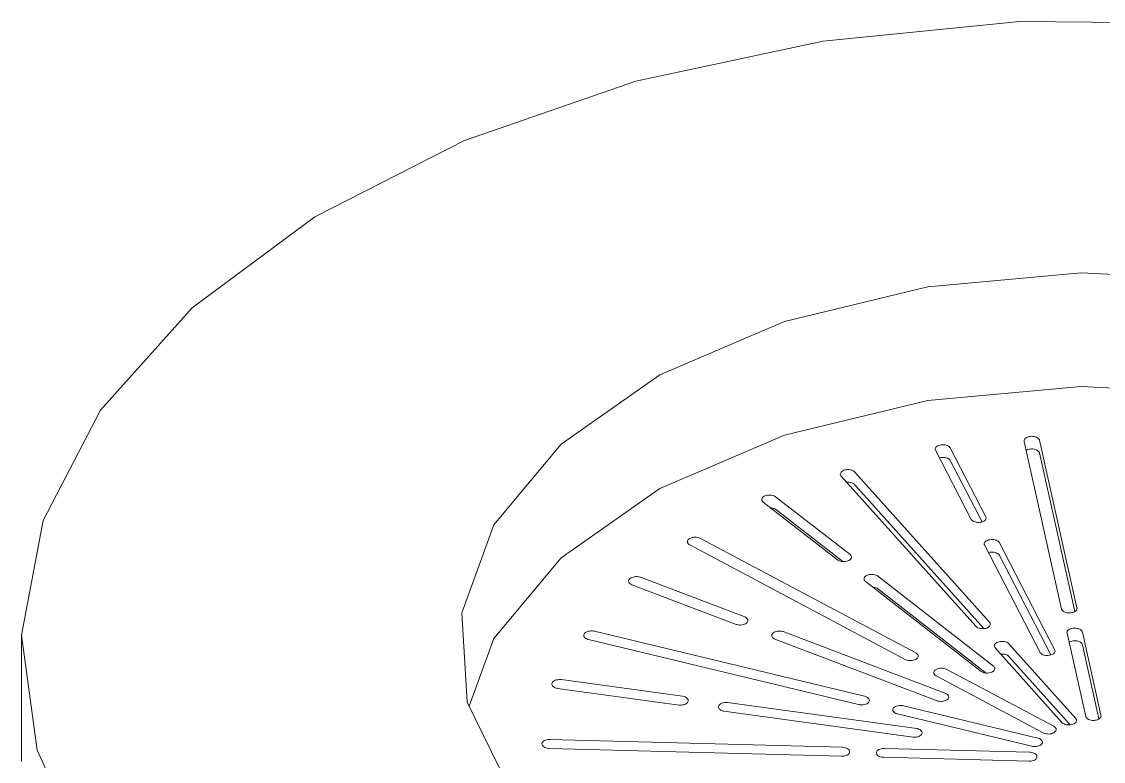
# Model space of a CAD drawing. Header units: millimetres. Extents: x 12228 to 15818, y 15837 to 21284.
# Drawn here: x 14093.1 to 14350.3, y 17777.3 to 17953.1 of the extents above; entities that cross this region are included whole.
import ezdxf

# ---------------------------------------------------------------- set-up
doc = ezdxf.new("R2010")
doc.units = ezdxf.units.MM
doc.header["$LTSCALE"] = 3
doc.layers.add('Elementy modelu - Kształty', color=7, linetype='Continuous')
doc.layers.add('Elementy modelu - Kształty_Nr_pióra__1', color=7, linetype='Continuous', lineweight=13)

# ---------------------------------------------------------------- blocks, each defined once
blk = doc.blocks.new('ElemPrzekroju_3')
at = {"layer": 'Elementy modelu - Kształty_Nr_pióra__1', "linetype": 'Continuous'}
for p, q in [((25947.2, 117.27), (25900.42, 112.64)), ((25994.65, 116.85), (25947.2, 117.27)), ((25900.42, 112.64), (25855.91, 103.13)), ((25855.91, 103.13), (25815.18, 89.06)), ((25815.18, 89.06), (25779.62, 70.91)), ((25779.62, 70.91), (25750.45, 49.3)), ((25925.29, 54.26), (25961.75, 57.56)), ((25961.75, 57.56), (25998.52, 55.72)), ((25891.25, 46.02), (25925.29, 54.26)), ((25750.45, 49.3), (25728.65, 24.96)), ((25861.62, 33.31), (25891.25, 46.02)), ((25838.12, 16.88), (25861.62, 33.31)), ((25925.29, 27.26), (25961.75, 30.56)), ((25961.75, 30.56), (25977.3, 29.78)), ((25891.25, 19.02), (25925.29, 27.26)), ((25728.65, 24.96), (25714.97, -1.28)), ((25861.62, 6.31), (25891.25, 19.02)), ((25948.39, 18.17), (25948.27, 17.99)), ((25948.56, 18.32), (25948.39, 18.17)), ((25948.78, 18.46), (25948.56, 18.32)), ((25949.04, 18.57), (25948.78, 18.46)), ((25949.32, 18.66), (25949.04, 18.57)), ((25949.63, 18.71), (25949.32, 18.66)), ((25949.95, 18.74), (25949.63, 18.71)), ((25950.27, 18.73), (25949.95, 18.74)), ((25950.58, 18.69), (25950.27, 18.73)), ((25950.88, 18.61), (25950.58, 18.69)), ((25951.15, 18.51), (25950.88, 18.61)), ((25951.39, 18.39), (25951.15, 18.51)), ((25951.58, 18.24), (25951.39, 18.39)), ((25951.73, 18.08), (25951.58, 18.24)), ((25951.83, 17.9), (25951.73, 18.08)), ((25822.11, -2.31), (25838.12, 16.88)), ((25927.06, 15.79), (25927.05, 15.61)), ((25927.05, 15.61), (25927.11, 15.42)), ((25927.12, 15.98), (25927.06, 15.79)), ((25927.23, 16.15), (25927.12, 15.98)), ((25927.4, 16.31), (25927.23, 16.15)), ((25927.61, 16.45), (25927.4, 16.31)), ((25927.86, 16.56), (25927.61, 16.45)), ((25928.14, 16.65), (25927.86, 16.56)), ((25928.44, 16.72), (25928.14, 16.65)), ((25928.76, 16.74), (25928.44, 16.72)), ((25929.08, 16.74), (25928.76, 16.74)), ((25929.4, 16.71), (25929.08, 16.74)), ((25929.7, 16.64), (25929.4, 16.71)), ((25929.97, 16.54), (25929.7, 16.64)), ((25930.22, 16.42), (25929.97, 16.54)), ((25930.42, 16.28), (25930.22, 16.42)), ((25930.58, 16.12), (25930.42, 16.28)), ((25930.63, 16.03), (25930.58, 16.12)), ((25939.13, -0.39), (25930.63, 16.03)), ((25948.2, 17.81), (25948.18, 17.63)), ((25948.18, 17.63), (25948.2, 17.54)), ((25948.27, 17.99), (25948.2, 17.81)), ((25948.2, 17.54), (25957.12, -22.3)), ((25948.78, 15.46), (25948.68, 15.4)), ((25949.04, 15.57), (25948.78, 15.46)), ((25949.32, 15.66), (25949.04, 15.57)), ((25949.63, 15.71), (25949.32, 15.66)), ((25949.95, 15.74), (25949.63, 15.71)), ((25950.27, 15.73), (25949.95, 15.74)), ((25950.58, 15.69), (25950.27, 15.73)), ((25950.88, 15.61), (25950.58, 15.69)), ((25951.15, 15.51), (25950.88, 15.61)), ((25951.39, 15.39), (25951.15, 15.51)), ((25951.85, 17.81), (25951.83, 17.9)), ((25960.77, -22.02), (25951.85, 17.81)), ((25927.11, 15.42), (25935.61, -1)), ((25928.14, 13.65), (25928.04, 13.62)), ((25928.44, 13.72), (25928.14, 13.65)), ((25928.76, 13.74), (25928.44, 13.72)), ((25929.08, 13.74), (25928.76, 13.74)), ((25929.4, 13.71), (25929.08, 13.74)), ((25929.7, 13.64), (25929.4, 13.71)), ((25929.97, 13.54), (25929.7, 13.64)), ((25930.22, 13.42), (25929.97, 13.54)), ((25930.42, 13.28), (25930.22, 13.42)), ((25930.58, 13.12), (25930.42, 13.28)), ((25930.63, 13.03), (25930.58, 13.12)), ((25938.2, -1.6), (25930.63, 13.03)), ((25951.58, 15.24), (25951.39, 15.39)), ((25951.73, 15.08), (25951.58, 15.24)), ((25951.83, 14.9), (25951.73, 15.08)), ((25951.85, 14.81), (25951.83, 14.9)), ((25960.29, -22.88), (25951.85, 14.81)), ((25904.89, 10.41), (25904.72, 10.25)), ((25905.11, 10.55), (25904.89, 10.41)), ((25905.37, 10.66), (25905.11, 10.55)), ((25905.65, 10.75), (25905.37, 10.66)), ((25905.96, 10.8), (25905.65, 10.75)), ((25906.28, 10.82), (25905.96, 10.8)), ((25906.6, 10.82), (25906.28, 10.82)), ((25906.91, 10.78), (25906.6, 10.82)), ((25907.21, 10.7), (25906.91, 10.78)), ((25907.48, 10.6), (25907.21, 10.7)), ((25907.72, 10.48), (25907.48, 10.6)), ((25907.91, 10.33), (25907.72, 10.48)), ((25907.99, 10.25), (25907.91, 10.33)), ((25904.53, 9.9), (25904.51, 9.72)), ((25904.51, 9.72), (25904.55, 9.53)), ((25904.6, 10.08), (25904.53, 9.9)), ((25904.55, 9.53), (25904.65, 9.36)), ((25904.72, 10.25), (25904.6, 10.08)), ((25904.65, 9.36), (25904.72, 9.27)), ((25904.72, 9.27), (25936.7, -26.4)), ((25906.28, 7.82), (25906.04, 7.81)), ((25906.6, 7.82), (25906.28, 7.82)), ((25906.91, 7.78), (25906.6, 7.82)), ((25907.21, 7.7), (25906.91, 7.78)), ((25939.96, -25.42), (25907.99, 10.25)), ((25838.12, -10.12), (25861.62, 6.31)), ((25907.48, 7.6), (25907.21, 7.7)), ((25907.72, 7.48), (25907.48, 7.6)), ((25907.91, 7.33), (25907.72, 7.48)), ((25907.99, 7.25), (25907.91, 7.33)), ((25938.65, -26.95), (25907.99, 7.25)), ((25885.84, 3.83), (25885.83, 3.64)), ((25885.83, 3.64), (25885.88, 3.46)), ((25885.9, 4.01), (25885.84, 3.83)), ((25885.88, 3.46), (25885.99, 3.28)), ((25886.02, 4.18), (25885.9, 4.01)), ((25885.99, 3.28), (25886.16, 3.12)), ((25886.18, 4.34), (25886.02, 4.18)), ((25886.16, 3.12), (25903.87, -10.63)), ((25886.39, 4.48), (25886.18, 4.34)), ((25886.64, 4.6), (25886.39, 4.48)), ((25886.92, 4.69), (25886.64, 4.6)), ((25887.23, 4.75), (25886.92, 4.69)), ((25887.54, 4.78), (25887.23, 4.75)), ((25887.87, 4.78), (25887.54, 4.78)), ((25888.18, 4.74), (25887.87, 4.78)), ((25888.48, 4.68), (25888.18, 4.74)), ((25888.76, 4.58), (25888.48, 4.68)), ((25889, 4.46), (25888.76, 4.58)), ((25889.1, 4.39), (25889, 4.46)), ((25906.82, -9.37), (25889.1, 4.39)), ((25888.18, 1.74), (25887.89, 1.77)), ((25888.48, 1.68), (25888.18, 1.74)), ((25888.76, 1.58), (25888.48, 1.68)), ((25889, 1.46), (25888.76, 1.58)), ((25889.1, 1.39), (25889, 1.46)), ((25905.08, -11.02), (25889.1, 1.39)), ((25714.97, -1.28), (25709.88, -28.53)), ((25814.52, -23.17), (25822.11, -2.31)), ((25935.61, -1), (25935.66, -1.09)), ((25935.66, -1.09), (25935.82, -1.25)), ((25935.82, -1.25), (25936.02, -1.4)), ((25936.02, -1.4), (25936.26, -1.52)), ((25936.26, -1.52), (25936.54, -1.61)), ((25936.54, -1.61), (25936.84, -1.68)), ((25936.84, -1.68), (25937.16, -1.72)), ((25937.16, -1.72), (25937.48, -1.72)), ((25937.48, -1.72), (25937.79, -1.69)), ((25937.79, -1.69), (25938.1, -1.63)), ((25938.1, -1.63), (25938.38, -1.54)), ((25938.38, -1.54), (25938.63, -1.42)), ((25938.63, -1.42), (25938.84, -1.28)), ((25938.84, -1.28), (25939.01, -1.12)), ((25939.01, -1.12), (25939.12, -0.95)), ((25939.12, -0.95), (25939.18, -0.77)), ((25939.19, -0.58), (25939.13, -0.39)), ((25939.18, -0.77), (25939.19, -0.58)), ((25868.18, -6.16), (25868.16, -6.34)), ((25868.16, -6.34), (25868.2, -6.52)), ((25868.25, -5.97), (25868.18, -6.16)), ((25868.2, -6.52), (25868.3, -6.7)), ((25868.37, -5.8), (25868.25, -5.97)), ((25868.3, -6.7), (25868.45, -6.87)), ((25868.54, -5.65), (25868.37, -5.8)), ((25868.45, -6.87), (25868.64, -7.01)), ((25868.76, -5.51), (25868.54, -5.65)), ((25868.64, -7.01), (25868.76, -7.08)), ((25869.02, -5.4), (25868.76, -5.51)), ((25868.76, -7.08), (25919.94, -34.28)), ((25869.3, -5.31), (25869.02, -5.4)), ((25869.61, -5.26), (25869.3, -5.31)), ((25869.93, -5.23), (25869.61, -5.26)), ((25870.25, -5.24), (25869.93, -5.23)), ((25870.56, -5.28), (25870.25, -5.24)), ((25870.86, -5.35), (25870.56, -5.28)), ((25871.13, -5.45), (25870.86, -5.35)), ((25871.25, -5.52), (25871.13, -5.45)), ((25922.43, -32.72), (25871.25, -5.52)), ((25938.76, -6.59), (25938.71, -6.77)), ((25938.71, -6.77), (25938.72, -6.96)), ((25938.72, -6.96), (25938.76, -7.06)), ((25938.86, -6.42), (25938.76, -6.59)), ((25938.76, -7.06), (25951.99, -32.66)), ((25939.02, -6.25), (25938.86, -6.42)), ((25939.22, -6.11), (25939.02, -6.25)), ((25939.46, -5.98), (25939.22, -6.11)), ((25939.73, -5.89), (25939.46, -5.98)), ((25940.03, -5.82), (25939.73, -5.89)), ((25940.35, -5.78), (25940.03, -5.82)), ((25940.67, -5.78), (25940.35, -5.78)), ((25940.99, -5.81), (25940.67, -5.78)), ((25941.29, -5.87), (25940.99, -5.81)), ((25941.58, -5.95), (25941.29, -5.87)), ((25941.83, -6.07), (25941.58, -5.95)), ((25942.04, -6.21), (25941.83, -6.07)), ((25942.21, -6.37), (25942.04, -6.21)), ((25942.27, -6.45), (25942.21, -6.37)), ((25955.5, -32.05), (25942.27, -6.45)), ((25838.12, -10.12), (25822.11, -29.31)), ((25906.98, -9.53), (25906.82, -9.37)), ((25906.96, -10.43), (25907.07, -10.26)), ((25907.09, -9.71), (25906.98, -9.53)), ((25907.07, -10.26), (25907.13, -10.08)), ((25907.14, -9.89), (25907.09, -9.71)), ((25907.13, -10.08), (25907.14, -9.89)), ((25939.73, -8.89), (25939.71, -8.9)), ((25940.03, -8.82), (25939.73, -8.89)), ((25940.35, -8.78), (25940.03, -8.82)), ((25940.67, -8.78), (25940.35, -8.78)), ((25940.99, -8.81), (25940.67, -8.78)), ((25941.29, -8.87), (25940.99, -8.81)), ((25941.58, -8.95), (25941.29, -8.87)), ((25941.83, -9.07), (25941.58, -8.95)), ((25942.04, -9.21), (25941.83, -9.07)), ((25942.21, -9.37), (25942.04, -9.21)), ((25942.27, -9.45), (25942.21, -9.37)), ((25954.55, -33.22), (25942.27, -9.45)), ((25903.87, -10.63), (25903.97, -10.7)), ((25903.97, -10.7), (25904.22, -10.83)), ((25904.22, -10.83), (25904.49, -10.92)), ((25904.49, -10.92), (25904.79, -10.99)), ((25904.79, -10.99), (25905.11, -11.02)), ((25905.11, -11.02), (25905.43, -11.03)), ((25905.43, -11.03), (25905.75, -11)), ((25905.75, -11), (25906.05, -10.94)), ((25906.05, -10.94), (25906.33, -10.85)), ((25906.33, -10.85), (25906.58, -10.73)), ((25906.58, -10.73), (25906.79, -10.59)), ((25906.79, -10.59), (25906.96, -10.43)), ((25854.26, -15.37), (25854.19, -15.55)), ((25854.37, -15.2), (25854.26, -15.37)), ((25854.54, -15.04), (25854.37, -15.2)), ((25854.75, -14.9), (25854.54, -15.04)), ((25855, -14.78), (25854.75, -14.9)), ((25855.28, -14.69), (25855, -14.78)), ((25855.58, -14.63), (25855.28, -14.69)), ((25855.9, -14.6), (25855.58, -14.63)), ((25856.22, -14.6), (25855.9, -14.6)), ((25856.54, -14.64), (25856.22, -14.6)), ((25856.84, -14.71), (25856.54, -14.64)), ((25856.97, -14.75), (25856.84, -14.71)), ((25881.77, -24.18), (25856.97, -14.75)), ((25910.18, -14.89), (25910.14, -15.08)), ((25910.14, -15.08), (25910.14, -15.26)), ((25910.14, -15.26), (25910.21, -15.44)), ((25910.29, -14.72), (25910.18, -14.89)), ((25910.44, -14.55), (25910.29, -14.72)), ((25910.64, -14.41), (25910.44, -14.55)), ((25910.88, -14.29), (25910.64, -14.41)), ((25911.16, -14.19), (25910.88, -14.29)), ((25911.46, -14.12), (25911.16, -14.19)), ((25911.77, -14.09), (25911.46, -14.12)), ((25912.09, -14.08), (25911.77, -14.09)), ((25912.41, -14.11), (25912.09, -14.08)), ((25912.71, -14.17), (25912.41, -14.11)), ((25913, -14.26), (25912.71, -14.17)), ((25913.25, -14.37), (25913, -14.26)), ((25913.35, -14.44), (25913.25, -14.37)), ((25940.96, -35.88), (25913.35, -14.44)), ((25854.19, -15.55), (25854.19, -15.74)), ((25854.19, -15.74), (25854.24, -15.92)), ((25854.24, -15.92), (25854.34, -16.1)), ((25854.34, -16.1), (25854.5, -16.26)), ((25854.5, -16.26), (25854.7, -16.4)), ((25854.7, -16.4), (25854.96, -16.52)), ((25854.96, -16.52), (25879.75, -25.95)), ((25910.21, -15.44), (25910.32, -15.62)), ((25910.32, -15.62), (25910.42, -15.7)), ((25910.42, -15.7), (25938.02, -37.14)), ((25912.41, -17.11), (25912.2, -17.09)), ((25912.71, -17.17), (25912.41, -17.11)), ((25913, -17.26), (25912.71, -17.17)), ((25913.25, -17.37), (25913, -17.26)), ((25913.35, -17.44), (25913.25, -17.37)), ((25939.17, -37.5), (25913.35, -17.44)), ((25957.12, -22.3), (25957.14, -22.39)), ((25957.14, -22.39), (25957.24, -22.57)), ((25957.24, -22.57), (25957.39, -22.73)), ((25957.39, -22.73), (25957.58, -22.88)), ((25957.58, -22.88), (25957.82, -23)), ((25957.82, -23), (25958.09, -23.1)), ((25958.09, -23.1), (25958.39, -23.18)), ((25959.65, -23.15), (25959.93, -23.06)), ((25959.93, -23.06), (25960.19, -22.95)), ((25960.19, -22.95), (25960.4, -22.81)), ((25960.4, -22.81), (25960.58, -22.65)), ((25960.58, -22.65), (25960.7, -22.48)), ((25960.7, -22.48), (25960.77, -22.3)), ((25960.79, -22.12), (25960.77, -22.02)), ((25960.77, -22.3), (25960.79, -22.12)), ((25815.8, -44.46), (25814.52, -23.17)), ((25882.02, -24.3), (25881.77, -24.18)), ((25881.98, -25.81), (25882.19, -25.67)), ((25882.23, -24.45), (25882.02, -24.3)), ((25882.19, -25.67), (25882.36, -25.51)), ((25882.38, -24.61), (25882.23, -24.45)), ((25882.36, -25.51), (25882.47, -25.33)), ((25882.49, -24.78), (25882.38, -24.61)), ((25882.47, -25.33), (25882.53, -25.15)), ((25882.54, -24.97), (25882.49, -24.78)), ((25882.53, -25.15), (25882.54, -24.97)), ((25940.04, -25.5), (25939.96, -25.42)), ((25940.13, -25.68), (25940.04, -25.5)), ((25940.17, -25.86), (25940.13, -25.68)), ((25958.39, -23.18), (25958.7, -23.22)), ((25958.7, -23.22), (25959.02, -23.22)), ((25959.02, -23.22), (25959.34, -23.2)), ((25959.34, -23.2), (25959.65, -23.15)), ((25843.6, -28.24), (25843.53, -28.42)), ((25843.72, -28.07), (25843.6, -28.24)), ((25843.9, -27.91), (25843.72, -28.07)), ((25844.11, -27.78), (25843.9, -27.91)), ((25844.37, -27.66), (25844.11, -27.78)), ((25844.66, -27.58), (25844.37, -27.66)), ((25844.96, -27.52), (25844.66, -27.58)), ((25845.28, -27.5), (25844.96, -27.52)), ((25845.6, -27.51), (25845.28, -27.5)), ((25845.92, -27.55), (25845.6, -27.51)), ((25846.06, -27.58), (25845.92, -27.55)), ((25910.27, -43.04), (25846.06, -27.58)), ((25879.75, -25.95), (25879.89, -26)), ((25879.89, -26), (25880.19, -26.06)), ((25880.19, -26.06), (25880.51, -26.1)), ((25880.51, -26.1), (25880.83, -26.1)), ((25880.83, -26.1), (25881.14, -26.07)), ((25881.14, -26.07), (25881.45, -26.01)), ((25881.45, -26.01), (25881.73, -25.92)), ((25881.73, -25.92), (25881.98, -25.81)), ((25888.35, -28.16), (25888.25, -28.34)), ((25888.5, -28), (25888.35, -28.16)), ((25888.7, -27.85), (25888.5, -28)), ((25888.95, -27.73), (25888.7, -27.85)), ((25889.22, -27.64), (25888.95, -27.73)), ((25889.52, -27.57), (25889.22, -27.64)), ((25889.83, -27.53), (25889.52, -27.57)), ((25890.16, -27.53), (25889.83, -27.53)), ((25890.47, -27.55), (25890.16, -27.53)), ((25890.78, -27.61), (25890.47, -27.55)), ((25890.92, -27.66), (25890.78, -27.61)), ((25929.56, -42.36), (25890.92, -27.66)), ((25936.7, -26.4), (25936.77, -26.48)), ((25936.77, -26.48), (25936.97, -26.63)), ((25936.97, -26.63), (25937.21, -26.75)), ((25937.21, -26.75), (25937.48, -26.85)), ((25937.48, -26.85), (25937.77, -26.92)), ((25937.77, -26.92), (25938.09, -26.96)), ((25938.09, -26.96), (25938.41, -26.97)), ((25938.41, -26.97), (25938.73, -26.95)), ((25938.73, -26.95), (25939.03, -26.89)), ((25939.03, -26.89), (25939.32, -26.81)), ((25939.32, -26.81), (25939.57, -26.69)), ((25939.57, -26.69), (25939.79, -26.56)), ((25939.79, -26.56), (25939.97, -26.4)), ((25939.97, -26.4), (25940.09, -26.23)), ((25940.09, -26.23), (25940.16, -26.05)), ((25940.16, -26.05), (25940.17, -25.86)), ((25958.4, -27.77), (25958.39, -27.95)), ((25958.39, -27.95), (25958.41, -28.04)), ((25958.47, -27.59), (25958.4, -27.77)), ((25958.41, -28.04), (25962.84, -47.83)), ((25958.6, -27.41), (25958.47, -27.59)), ((25958.77, -27.26), (25958.6, -27.41)), ((25958.99, -27.12), (25958.77, -27.26)), ((25959.24, -27.01), (25958.99, -27.12)), ((25959.53, -26.92), (25959.24, -27.01)), ((25959.84, -26.87), (25959.53, -26.92)), ((25960.15, -26.84), (25959.84, -26.87)), ((25960.48, -26.85), (25960.15, -26.84)), ((25960.79, -26.89), (25960.48, -26.85)), ((25961.09, -26.96), (25960.79, -26.89)), ((25961.36, -27.06), (25961.09, -26.96)), ((25961.59, -27.19), (25961.36, -27.06)), ((25961.79, -27.34), (25961.59, -27.19)), ((25961.94, -27.5), (25961.79, -27.34)), ((25962.03, -27.68), (25961.94, -27.5)), ((25962.05, -27.77), (25962.03, -27.68)), ((25966.48, -47.55), (25962.05, -27.77)), ((25709.88, -58.53), (25709.88, -28.53)), ((25709.88, -28.53), (25713.54, -55.85)), ((25822.11, -29.31), (25816.25, -45.4)), ((25843.53, -28.42), (25843.51, -28.61)), ((25843.51, -28.61), (25843.56, -28.79)), ((25843.56, -28.79), (25843.65, -28.97)), ((25843.65, -28.97), (25843.8, -29.13)), ((25843.8, -29.13), (25843.99, -29.28)), ((25843.99, -29.28), (25844.23, -29.41)), ((25844.23, -29.41), (25844.5, -29.51)), ((25844.5, -29.51), (25844.65, -29.54)), ((25844.65, -29.54), (25908.86, -45)), ((25888.25, -28.34), (25888.2, -28.52)), ((25888.2, -28.52), (25888.21, -28.71)), ((25888.21, -28.71), (25888.27, -28.89)), ((25888.27, -28.89), (25888.39, -29.06)), ((25888.39, -29.06), (25888.56, -29.22)), ((25888.56, -29.22), (25888.77, -29.36)), ((25888.77, -29.36), (25888.91, -29.42)), ((25888.91, -29.42), (25927.55, -44.12)), ((25941.19, -30.73), (25941.12, -30.91)), ((25941.31, -30.56), (25941.19, -30.73)), ((25941.48, -30.4), (25941.31, -30.56)), ((25941.7, -30.27), (25941.48, -30.4)), ((25941.96, -30.15), (25941.7, -30.27)), ((25942.24, -30.07), (25941.96, -30.15)), ((25942.55, -30.01), (25942.24, -30.07)), ((25942.87, -29.99), (25942.55, -30.01)), ((25943.19, -30), (25942.87, -29.99)), ((25943.5, -30.04), (25943.19, -30)), ((25943.8, -30.11), (25943.5, -30.04)), ((25944.07, -30.21), (25943.8, -30.11)), ((25944.31, -30.34), (25944.07, -30.21)), ((25944.5, -30.48), (25944.31, -30.34)), ((25944.58, -30.57), (25944.5, -30.48)), ((25960.46, -48.28), (25944.58, -30.57)), ((25958.99, -30.12), (25958.89, -30.18)), ((25959.24, -30.01), (25958.99, -30.12)), ((25959.53, -29.92), (25959.24, -30.01)), ((25959.84, -29.87), (25959.53, -29.92)), ((25960.15, -29.84), (25959.84, -29.87)), ((25960.48, -29.85), (25960.15, -29.84)), ((25960.79, -29.89), (25960.48, -29.85)), ((25961.09, -29.96), (25960.79, -29.89)), ((25961.36, -30.06), (25961.09, -29.96)), ((25961.59, -30.19), (25961.36, -30.06)), ((25961.79, -30.34), (25961.59, -30.19)), ((25961.94, -30.5), (25961.79, -30.34)), ((25962.03, -30.68), (25961.94, -30.5)), ((25962.05, -30.77), (25962.03, -30.68)), ((25966, -48.41), (25962.05, -30.77)), ((25922.55, -32.78), (25922.43, -32.72)), ((25922.74, -32.93), (25922.55, -32.78)), ((25922.89, -33.09), (25922.74, -32.93)), ((25922.98, -33.27), (25922.89, -33.09)), ((25923.03, -33.46), (25922.98, -33.27)), ((25941.12, -30.91), (25941.1, -31.1)), ((25941.1, -31.1), (25941.14, -31.28)), ((25941.14, -31.28), (25941.24, -31.46)), ((25941.24, -31.46), (25941.31, -31.54)), ((25941.31, -31.54), (25957.2, -49.26)), ((25942.87, -32.99), (25942.63, -33.01)), ((25943.19, -33), (25942.87, -32.99)), ((25943.5, -33.04), (25943.19, -33)), ((25943.8, -33.11), (25943.5, -33.04)), ((25944.07, -33.21), (25943.8, -33.11)), ((25944.31, -33.34), (25944.07, -33.21)), ((25944.5, -33.48), (25944.31, -33.34)), ((25951.99, -32.66), (25952.05, -32.74)), ((25952.05, -32.74), (25952.22, -32.9)), ((25952.22, -32.9), (25952.43, -33.04)), ((25952.43, -33.04), (25952.68, -33.16)), ((25952.68, -33.16), (25952.97, -33.25)), ((25952.97, -33.25), (25953.27, -33.31)), ((25953.27, -33.31), (25953.59, -33.33)), ((25953.59, -33.33), (25953.91, -33.33)), ((25953.91, -33.33), (25954.23, -33.29)), ((25954.23, -33.29), (25954.52, -33.22)), ((25954.52, -33.22), (25954.8, -33.13)), ((25954.8, -33.13), (25955.04, -33.01)), ((25955.04, -33.01), (25955.24, -32.86)), ((25955.24, -32.86), (25955.39, -32.7)), ((25955.39, -32.7), (25955.5, -32.52)), ((25955.54, -32.15), (25955.5, -32.05)), ((25955.5, -32.52), (25955.55, -32.34)), ((25955.55, -32.34), (25955.54, -32.15)), ((25919.94, -34.28), (25920.06, -34.34)), ((25920.06, -34.34), (25920.33, -34.44)), ((25920.33, -34.44), (25920.62, -34.51)), ((25920.62, -34.51), (25920.94, -34.55)), ((25920.94, -34.55), (25921.26, -34.56)), ((25921.26, -34.56), (25921.58, -34.54)), ((25921.58, -34.54), (25921.88, -34.48)), ((25921.88, -34.48), (25922.17, -34.4)), ((25922.17, -34.4), (25922.43, -34.29)), ((25922.43, -34.29), (25922.64, -34.15)), ((25922.64, -34.15), (25922.82, -33.99)), ((25922.82, -33.99), (25922.94, -33.82)), ((25922.94, -33.82), (25923.01, -33.64)), ((25923.01, -33.64), (25923.03, -33.46)), ((25941.05, -35.97), (25940.96, -35.88)), ((25941.17, -36.14), (25941.05, -35.97)), ((25944.58, -33.57), (25944.5, -33.48)), ((25959.14, -49.82), (25944.58, -33.57)), ((25926.74, -37.28), (25926.72, -37.47)), ((25926.72, -37.47), (25926.77, -37.65)), ((25926.81, -37.1), (25926.74, -37.28)), ((25926.77, -37.65), (25926.86, -37.83)), ((25926.93, -36.93), (25926.81, -37.1)), ((25926.86, -37.83), (25927.01, -37.99)), ((25927.11, -36.77), (25926.93, -36.93)), ((25927.01, -37.99), (25927.2, -38.14)), ((25927.32, -36.64), (25927.11, -36.77)), ((25927.2, -38.14), (25927.32, -38.2)), ((25927.58, -36.53), (25927.32, -36.64)), ((25927.32, -38.2), (25952.74, -51.72)), ((25927.86, -36.44), (25927.58, -36.53)), ((25928.17, -36.38), (25927.86, -36.44)), ((25928.49, -36.36), (25928.17, -36.38)), ((25928.81, -36.37), (25928.49, -36.36)), ((25929.12, -36.41), (25928.81, -36.37)), ((25929.42, -36.48), (25929.12, -36.41)), ((25929.69, -36.58), (25929.42, -36.48)), ((25929.81, -36.64), (25929.69, -36.58)), ((25955.23, -50.15), (25929.81, -36.64)), ((25938.02, -37.14), (25938.13, -37.21)), ((25938.13, -37.21), (25938.38, -37.33)), ((25938.38, -37.33), (25938.66, -37.42)), ((25938.66, -37.42), (25938.96, -37.48)), ((25938.96, -37.48), (25939.28, -37.51)), ((25939.28, -37.51), (25939.6, -37.5)), ((25939.6, -37.5), (25939.92, -37.46)), ((25939.92, -37.46), (25940.22, -37.4)), ((25940.22, -37.4), (25940.49, -37.3)), ((25940.49, -37.3), (25940.73, -37.18)), ((25940.73, -37.18), (25940.93, -37.03)), ((25940.93, -37.03), (25941.09, -36.87)), ((25941.09, -36.87), (25941.19, -36.69)), ((25941.23, -36.32), (25941.17, -36.14)), ((25941.19, -36.69), (25941.24, -36.51)), ((25941.24, -36.51), (25941.23, -36.32)), ((25835.94, -40.01), (25835.93, -40.2)), ((25835.93, -40.2), (25835.99, -40.38)), ((25836, -39.83), (25835.94, -40.01)), ((25835.99, -40.38), (25836.09, -40.56)), ((25836.12, -39.66), (25836, -39.83)), ((25836.09, -40.56), (25836.25, -40.72)), ((25836.28, -39.5), (25836.12, -39.66)), ((25836.25, -40.72), (25836.45, -40.86)), ((25836.49, -39.36), (25836.28, -39.5)), ((25836.45, -40.86), (25836.69, -40.99)), ((25836.74, -39.24), (25836.49, -39.36)), ((25836.69, -40.99), (25836.97, -41.08)), ((25837.02, -39.15), (25836.74, -39.24)), ((25836.97, -41.08), (25837.28, -41.15)), ((25837.33, -39.09), (25837.02, -39.15)), ((25837.28, -41.15), (25866.16, -45.11)), ((25837.65, -39.06), (25837.33, -39.09)), ((25837.97, -39.07), (25837.65, -39.06)), ((25838.12, -39.08), (25837.97, -39.07)), ((25867.01, -43.04), (25838.12, -39.08)), ((25867.32, -43.11), (25867.01, -43.04)), ((25867.59, -43.2), (25867.32, -43.11)), ((25867.84, -43.33), (25867.59, -43.2)), ((25868.04, -43.47), (25867.84, -43.33)), ((25868.2, -43.63), (25868.04, -43.47)), ((25868.3, -43.81), (25868.2, -43.63)), ((25910.42, -43.08), (25910.27, -43.04)), ((25910.69, -43.18), (25910.42, -43.08)), ((25910.93, -43.3), (25910.69, -43.18)), ((25911.12, -43.45), (25910.93, -43.3)), ((25911.27, -43.61), (25911.12, -43.45)), ((25911.37, -43.79), (25911.27, -43.61)), ((25929.7, -42.42), (25929.56, -42.36)), ((25929.91, -42.56), (25929.7, -42.42)), ((25930.08, -42.72), (25929.91, -42.56)), ((25929.96, -43.78), (25930.12, -43.62)), ((25930.19, -42.89), (25930.08, -42.72)), ((25930.12, -43.62), (25930.22, -43.44)), ((25930.26, -43.07), (25930.19, -42.89)), ((25930.22, -43.44), (25930.27, -43.26)), ((25930.27, -43.26), (25930.26, -43.07)), ((25825.86, -64.96), (25815.8, -44.46)), ((25866.16, -45.11), (25866.32, -45.12)), ((25866.32, -45.12), (25866.64, -45.13)), ((25866.64, -45.13), (25866.96, -45.1)), ((25866.96, -45.1), (25867.26, -45.04)), ((25867.26, -45.04), (25867.54, -44.95)), ((25867.54, -44.95), (25867.79, -44.83)), ((25867.79, -44.83), (25868, -44.69)), ((25868, -44.69), (25868.17, -44.53)), ((25868.17, -44.53), (25868.28, -44.36)), ((25868.28, -44.36), (25868.34, -44.18)), ((25868.35, -43.99), (25868.3, -43.81)), ((25868.34, -44.18), (25868.35, -43.99)), ((25875.6, -45.3), (25875.55, -45.49)), ((25875.55, -45.49), (25875.56, -45.67)), ((25875.56, -45.67), (25875.62, -45.86)), ((25875.7, -45.13), (25875.6, -45.3)), ((25875.62, -45.86), (25875.74, -46.03)), ((25875.86, -44.97), (25875.7, -45.13)), ((25875.74, -46.03), (25875.91, -46.19)), ((25876.06, -44.82), (25875.86, -44.97)), ((25875.91, -46.19), (25876.12, -46.33)), ((25876.3, -44.7), (25876.06, -44.82)), ((25876.57, -44.6), (25876.3, -44.7)), ((25876.87, -44.53), (25876.57, -44.6)), ((25877.19, -44.5), (25876.87, -44.53)), ((25877.51, -44.49), (25877.19, -44.5)), ((25877.67, -44.51), (25877.51, -44.49)), ((25922.68, -50.69), (25877.67, -44.51)), ((25908.86, -45), (25909.01, -45.03)), ((25909.01, -45.03), (25909.32, -45.08)), ((25909.32, -45.08), (25909.64, -45.08)), ((25909.64, -45.08), (25909.96, -45.06)), ((25909.96, -45.06), (25910.27, -45)), ((25910.27, -45), (25910.55, -44.92)), ((25910.55, -44.92), (25910.81, -44.81)), ((25910.81, -44.81), (25911.03, -44.67)), ((25911.03, -44.67), (25911.2, -44.51)), ((25911.2, -44.51), (25911.32, -44.34)), ((25911.32, -44.34), (25911.39, -44.16)), ((25911.41, -43.98), (25911.37, -43.79)), ((25911.39, -44.16), (25911.41, -43.98)), ((25917, -46.11), (25916.99, -46.29)), ((25917.07, -45.93), (25917, -46.11)), ((25917.19, -45.76), (25917.07, -45.93)), ((25917.37, -45.6), (25917.19, -45.76)), ((25917.59, -45.46), (25917.37, -45.6)), ((25917.84, -45.35), (25917.59, -45.46)), ((25918.13, -45.27), (25917.84, -45.35)), ((25918.43, -45.21), (25918.13, -45.27)), ((25918.75, -45.19), (25918.43, -45.21)), ((25919.07, -45.19), (25918.75, -45.19)), ((25919.39, -45.24), (25919.07, -45.19)), ((25919.54, -45.27), (25919.39, -45.24)), ((25951.43, -52.95), (25919.54, -45.27)), ((25927.55, -44.12), (25927.69, -44.16)), ((25927.69, -44.16), (25927.99, -44.22)), ((25927.99, -44.22), (25928.31, -44.25)), ((25928.31, -44.25), (25928.63, -44.25)), ((25928.63, -44.25), (25928.95, -44.21)), ((25928.95, -44.21), (25929.25, -44.14)), ((25929.25, -44.14), (25929.52, -44.05)), ((25929.52, -44.05), (25929.76, -43.92)), ((25929.76, -43.92), (25929.96, -43.78)), ((25876.12, -46.33), (25876.37, -46.44)), ((25876.37, -46.44), (25876.65, -46.53)), ((25876.65, -46.53), (25876.82, -46.56)), ((25876.82, -46.56), (25921.84, -52.74)), ((25916.99, -46.29), (25917.03, -46.48)), ((25917.03, -46.48), (25917.12, -46.66)), ((25917.12, -46.66), (25917.27, -46.82)), ((25917.27, -46.82), (25917.47, -46.97)), ((25917.47, -46.97), (25917.7, -47.09)), ((25917.7, -47.09), (25917.97, -47.19)), ((25917.97, -47.19), (25918.12, -47.23)), ((25918.12, -47.23), (25950.01, -54.91)), ((25960.53, -48.36), (25960.46, -48.28)), ((25960.63, -48.54), (25960.53, -48.36)), ((25960.67, -48.73), (25960.63, -48.54)), ((25960.66, -48.91), (25960.67, -48.73)), ((25962.84, -47.83), (25962.86, -47.92)), ((25962.86, -47.92), (25962.96, -48.1)), ((25962.96, -48.1), (25963.1, -48.26)), ((25963.1, -48.26), (25963.3, -48.41)), ((25963.3, -48.41), (25963.54, -48.53)), ((25963.54, -48.53), (25963.81, -48.63)), ((25963.81, -48.63), (25964.1, -48.71)), ((25964.1, -48.71), (25964.42, -48.75)), ((25964.42, -48.75), (25964.74, -48.75)), ((25964.74, -48.75), (25965.06, -48.73)), ((25965.06, -48.73), (25965.36, -48.67)), ((25965.36, -48.67), (25965.65, -48.59)), ((25965.65, -48.59), (25965.9, -48.48)), ((25965.9, -48.48), (25966.12, -48.34)), ((25966.12, -48.34), (25966.29, -48.18)), ((25966.29, -48.18), (25966.42, -48.01)), ((25966.42, -48.01), (25966.49, -47.83)), ((25966.5, -47.65), (25966.48, -47.55)), ((25966.49, -47.83), (25966.5, -47.65)), ((25922.85, -50.72), (25922.68, -50.69)), ((25923.13, -50.81), (25922.85, -50.72)), ((25923.38, -50.92), (25923.13, -50.81)), ((25923.6, -51.06), (25923.38, -50.92)), ((25923.76, -51.22), (25923.6, -51.06)), ((25923.88, -51.39), (25923.76, -51.22)), ((25923.94, -51.58), (25923.88, -51.39)), ((25955.35, -50.22), (25955.23, -50.15)), ((25955.54, -50.36), (25955.35, -50.22)), ((25955.45, -51.58), (25955.62, -51.43)), ((25955.69, -50.53), (25955.54, -50.36)), ((25955.62, -51.43), (25955.74, -51.26)), ((25955.79, -50.71), (25955.69, -50.53)), ((25955.74, -51.26), (25955.81, -51.08)), ((25955.83, -50.89), (25955.79, -50.71)), ((25955.81, -51.08), (25955.83, -50.89)), ((25957.2, -49.26), (25957.27, -49.34)), ((25957.27, -49.34), (25957.47, -49.49)), ((25957.47, -49.49), (25957.7, -49.61)), ((25957.7, -49.61), (25957.97, -49.71)), ((25957.97, -49.71), (25958.27, -49.78)), ((25958.27, -49.78), (25958.58, -49.82)), ((25958.58, -49.82), (25958.9, -49.83)), ((25958.9, -49.83), (25959.22, -49.81)), ((25959.22, -49.81), (25959.53, -49.75)), ((25959.53, -49.75), (25959.81, -49.67)), ((25959.81, -49.67), (25960.07, -49.56)), ((25960.07, -49.56), (25960.29, -49.42)), ((25960.29, -49.42), (25960.46, -49.26)), ((25960.46, -49.26), (25960.59, -49.09)), ((25960.59, -49.09), (25960.66, -48.91)), ((25833.75, -53.86), (25833.63, -54.03)), ((25833.93, -53.7), (25833.75, -53.86)), ((25834.15, -53.57), (25833.93, -53.7)), ((25834.4, -53.46), (25834.15, -53.57)), ((25834.69, -53.37), (25834.4, -53.46)), ((25834.99, -53.31), (25834.69, -53.37)), ((25835.31, -53.29), (25834.99, -53.31)), ((25835.47, -53.29), (25835.31, -53.29)), ((25904.96, -55.14), (25835.47, -53.29)), ((25921.84, -52.74), (25922, -52.76)), ((25922, -52.76), (25922.32, -52.75)), ((25922.32, -52.75), (25922.63, -52.72)), ((25922.63, -52.72), (25922.93, -52.65)), ((25922.93, -52.65), (25923.21, -52.55)), ((25923.21, -52.55), (25923.45, -52.43)), ((25923.45, -52.43), (25923.65, -52.28)), ((25923.65, -52.28), (25923.8, -52.12)), ((25923.8, -52.12), (25923.9, -51.95)), ((25923.9, -51.95), (25923.95, -51.76)), ((25923.95, -51.76), (25923.94, -51.58)), ((25951.57, -52.98), (25951.43, -52.95)), ((25951.84, -53.08), (25951.57, -52.98)), ((25952.08, -53.21), (25951.84, -53.08)), ((25952.28, -53.36), (25952.08, -53.21)), ((25952.42, -53.52), (25952.28, -53.36)), ((25952.52, -53.7), (25952.42, -53.52)), ((25952.56, -53.88), (25952.52, -53.7)), ((25952.55, -54.07), (25952.56, -53.88)), ((25952.74, -51.72), (25952.86, -51.78)), ((25952.86, -51.78), (25953.13, -51.88)), ((25953.13, -51.88), (25953.43, -51.95)), ((25953.43, -51.95), (25953.74, -51.99)), ((25953.74, -51.99), (25954.06, -52)), ((25954.06, -52), (25954.38, -51.98)), ((25954.38, -51.98), (25954.69, -51.92)), ((25954.69, -51.92), (25954.97, -51.83)), ((25954.97, -51.83), (25955.23, -51.72)), ((25955.23, -51.72), (25955.45, -51.58)), ((25713.54, -55.85), (25725.83, -82.32)), ((25833.56, -54.21), (25833.55, -54.4)), ((25833.55, -54.4), (25833.59, -54.58)), ((25833.63, -54.03), (25833.56, -54.21)), ((25833.59, -54.58), (25833.68, -54.76)), ((25833.68, -54.76), (25833.83, -54.92)), ((25833.83, -54.92), (25834.03, -55.07)), ((25834.03, -55.07), (25834.26, -55.2)), ((25834.26, -55.2), (25834.53, -55.3)), ((25834.53, -55.3), (25834.83, -55.37)), ((25834.83, -55.37), (25835.14, -55.41)), ((25835.14, -55.41), (25835.3, -55.41)), ((25835.3, -55.41), (25904.8, -57.26)), ((25905.12, -55.14), (25904.96, -55.14)), ((25905.44, -55.19), (25905.12, -55.14)), ((25905.74, -55.26), (25905.44, -55.19)), ((25906.01, -55.36), (25905.74, -55.26)), ((25906.24, -55.48), (25906.01, -55.36)), ((25906.44, -55.63), (25906.24, -55.48)), ((25906.59, -55.79), (25906.44, -55.63)), ((25906.51, -56.69), (25906.64, -56.52)), ((25906.68, -55.97), (25906.59, -55.79)), ((25906.64, -56.52), (25906.71, -56.34)), ((25906.72, -56.16), (25906.68, -55.97)), ((25906.71, -56.34), (25906.72, -56.16)), ((25913.08, -56.32), (25913.06, -56.51)), ((25913.06, -56.51), (25913.1, -56.69)), ((25913.15, -56.14), (25913.08, -56.32)), ((25913.27, -55.97), (25913.15, -56.14)), ((25913.45, -55.82), (25913.27, -55.97)), ((25913.66, -55.68), (25913.45, -55.82)), ((25913.92, -55.57), (25913.66, -55.68)), ((25914.2, -55.48), (25913.92, -55.57)), ((25914.51, -55.43), (25914.2, -55.48)), ((25914.83, -55.4), (25914.51, -55.43)), ((25914.99, -55.41), (25914.83, -55.4)), ((25949.5, -56.32), (25914.99, -55.41)), ((25949.66, -56.33), (25949.5, -56.32)), ((25949.98, -56.37), (25949.66, -56.33)), ((25950.27, -56.44), (25949.98, -56.37)), ((25950.01, -54.91), (25950.16, -54.94)), ((25950.16, -54.94), (25950.47, -54.98)), ((25950.55, -56.54), (25950.27, -56.44)), ((25950.47, -54.98), (25950.79, -54.99)), ((25950.78, -56.66), (25950.55, -56.54)), ((25950.79, -54.99), (25951.11, -54.97)), ((25951.11, -54.97), (25951.42, -54.91)), ((25951.42, -54.91), (25951.71, -54.83)), ((25951.71, -54.83), (25951.96, -54.71)), ((25951.96, -54.71), (25952.18, -54.58)), ((25952.18, -54.58), (25952.35, -54.42)), ((25952.35, -54.42), (25952.48, -54.25)), ((25952.48, -54.25), (25952.55, -54.07)), ((25904.8, -57.26), (25904.96, -57.26)), ((25904.96, -57.26), (25905.28, -57.24)), ((25905.28, -57.24), (25905.58, -57.18)), ((25905.58, -57.18), (25905.87, -57.1)), ((25905.87, -57.1), (25906.12, -56.99)), ((25906.12, -56.99), (25906.34, -56.85)), ((25906.34, -56.85), (25906.51, -56.69)), ((25913.1, -56.69), (25913.2, -56.87)), ((25913.2, -56.87), (25913.35, -57.04)), ((25913.35, -57.04), (25913.54, -57.18)), ((25913.54, -57.18), (25913.78, -57.31)), ((25913.78, -57.31), (25914.05, -57.41)), ((25914.05, -57.41), (25914.35, -57.48)), ((25914.35, -57.48), (25914.66, -57.52)), ((25914.66, -57.52), (25914.82, -57.53)), ((25914.82, -57.53), (25949.34, -58.44)), ((25949.34, -58.44), (25949.5, -58.45)), ((25949.5, -58.45), (25949.82, -58.42)), ((25949.82, -58.42), (25950.12, -58.37)), ((25950.12, -58.37), (25950.41, -58.28)), ((25950.41, -58.28), (25950.66, -58.17)), ((25950.66, -58.17), (25950.88, -58.03)), ((25950.98, -56.81), (25950.78, -56.66)), ((25950.88, -58.03), (25951.05, -57.88)), ((25951.13, -56.98), (25950.98, -56.81)), ((25951.05, -57.88), (25951.18, -57.7)), ((25951.22, -57.15), (25951.13, -56.98)), ((25951.18, -57.7), (25951.25, -57.52)), ((25951.26, -57.34), (25951.22, -57.15)), ((25951.25, -57.52), (25951.26, -57.34))]:
    blk.add_line(p, q, dxfattribs=at)

msp = doc.modelspace()

# ---------------------------------------------------------------- block references
at = {"layer": 'Elementy modelu - Kształty'}
msp.add_blockref('ElemPrzekroju_3', (-11616.76, 17835.8), dxfattribs=at)

doc.saveas('drawing.dxf')
